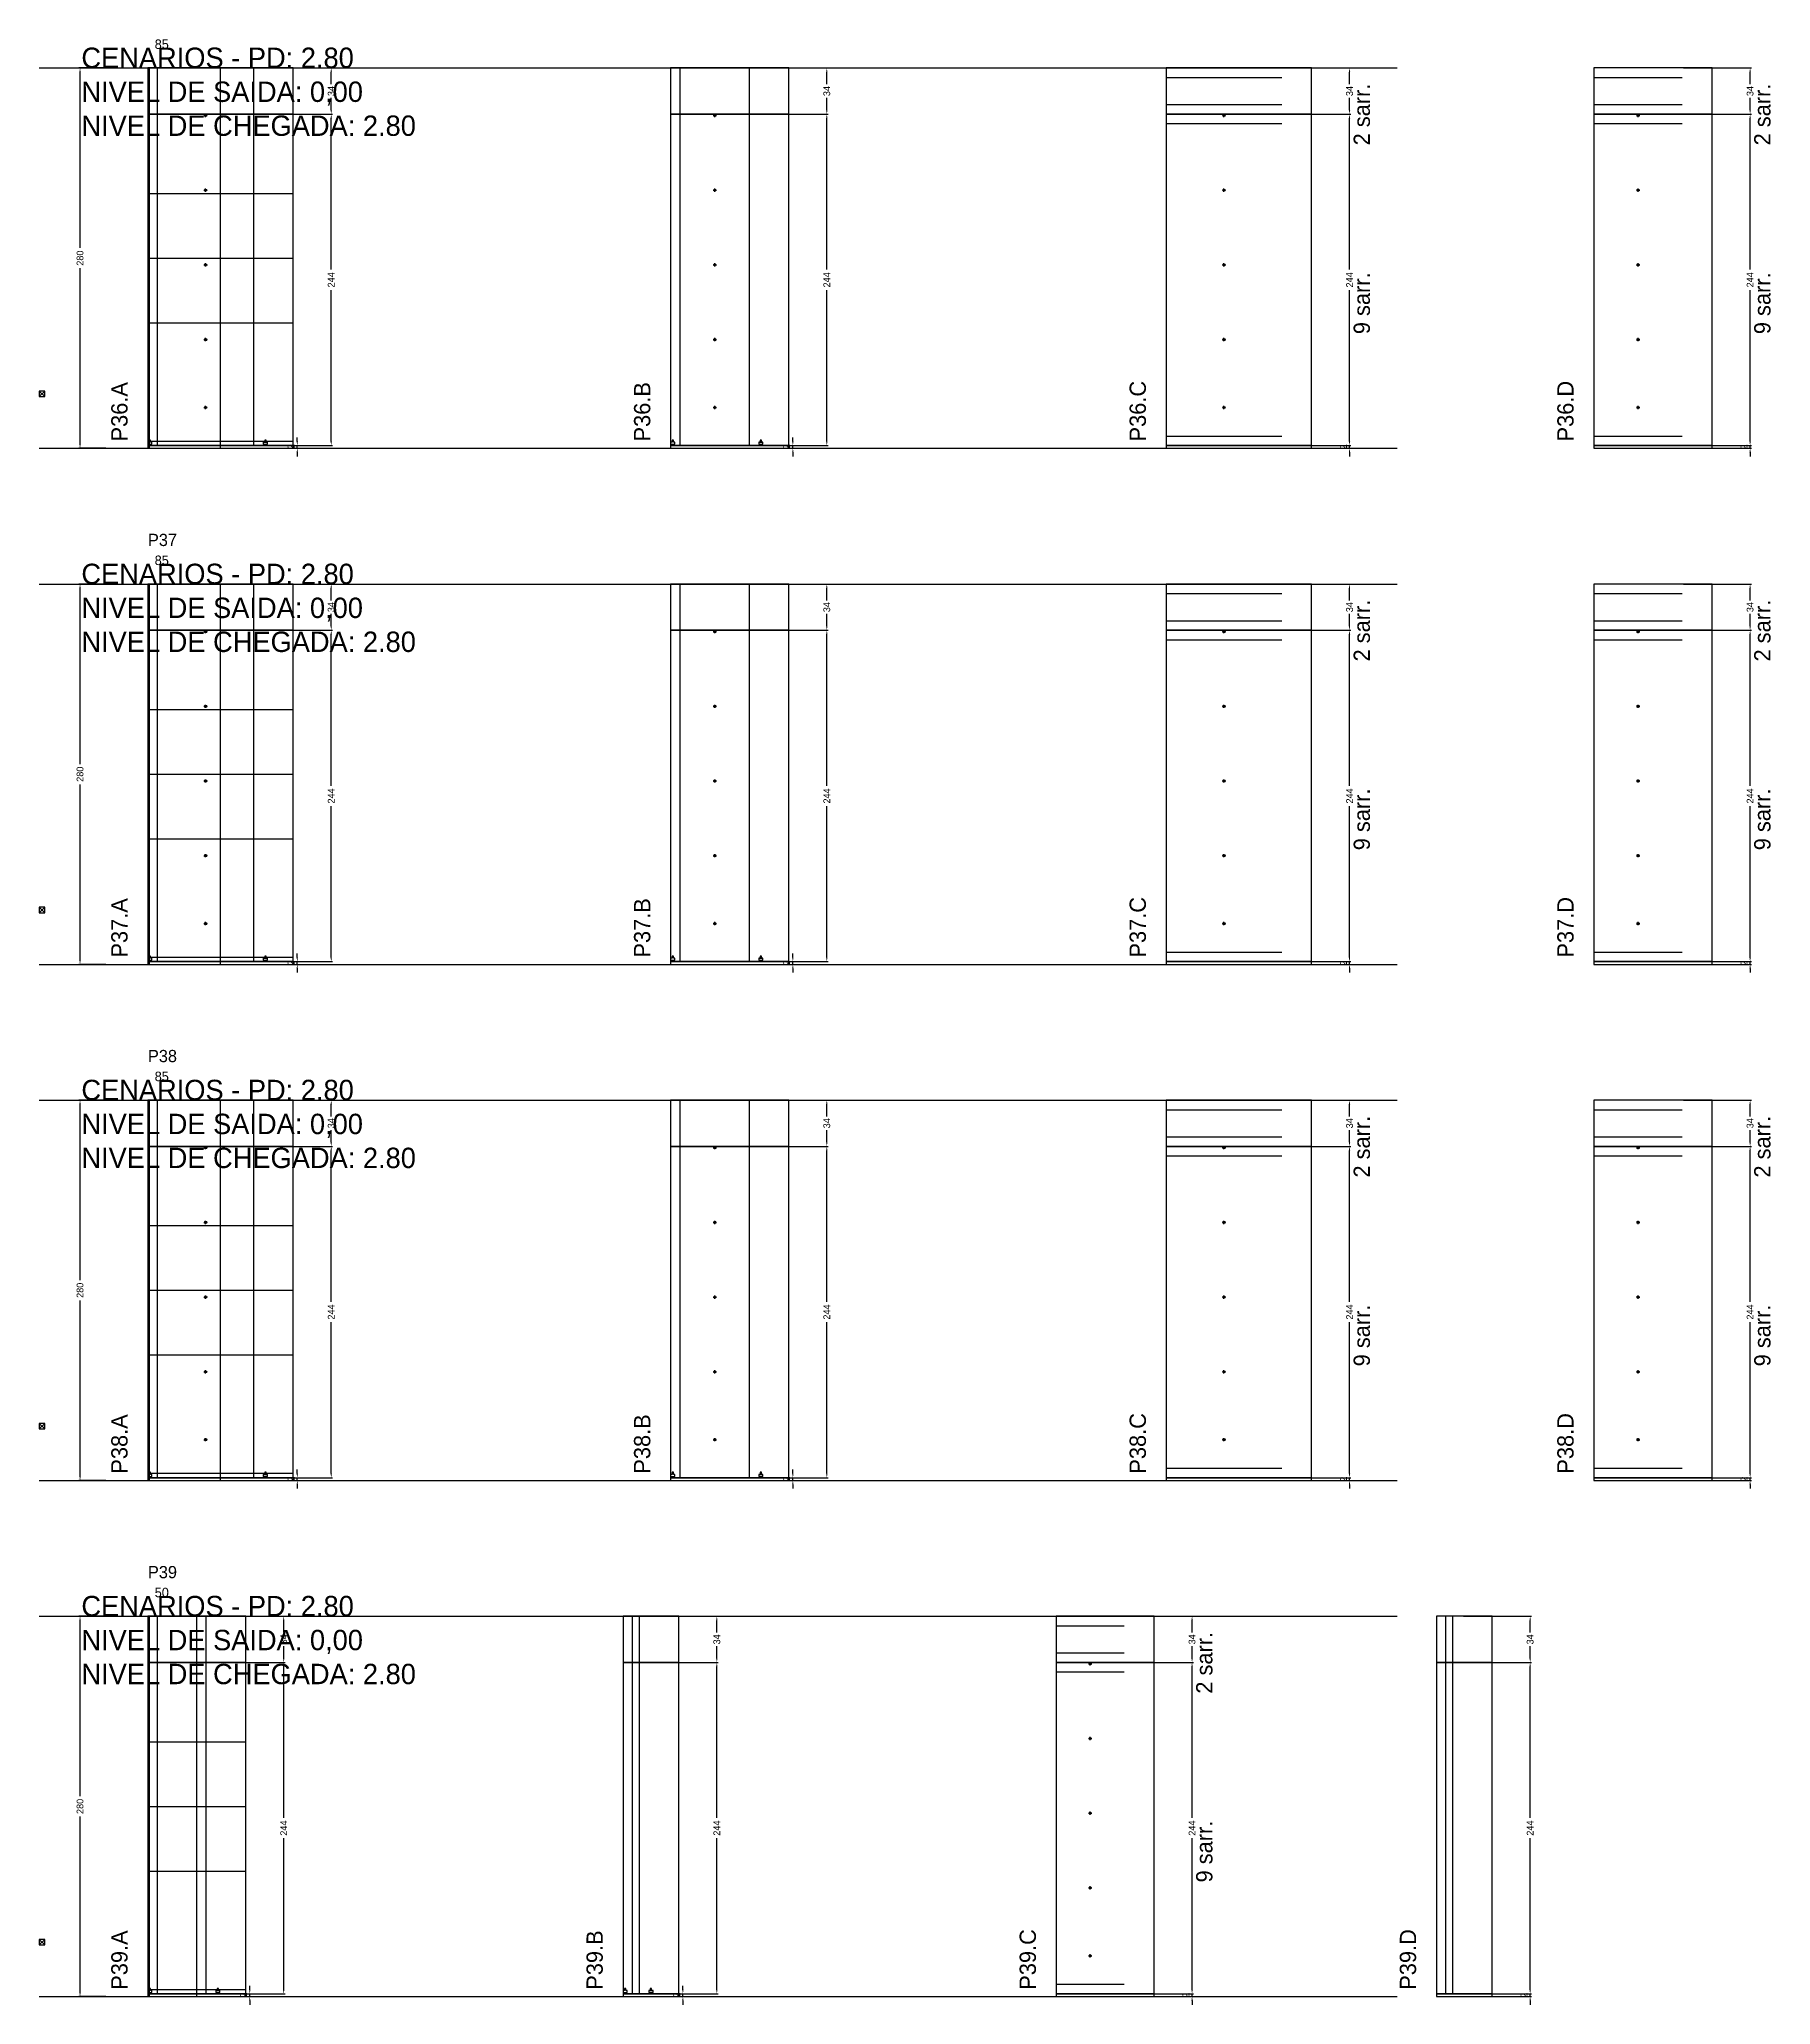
# Model space of a CAD drawing. Header units: centimetres. Extents: x -8500 to 4118, y -39526 to 295.
# Drawn here: x -7000 to -5725, y -14826 to -13379 of the extents above; entities that cross this region are included whole.
import ezdxf

# ---------------------------------------------------------------- set-up
doc = ezdxf.new("R2010")
doc.units = ezdxf.units.CM
doc.linetypes.add('DASHED', pattern=[2, -2])
for name, color, linetype in [('CHAPA', 140, 'Continuous'), ('COTA', 241, 'Continuous'), ('COTAS FURACAO', 16, 'Continuous'), ('Madeira', 30, 'Continuous'), ('MEIO_PONT', 160, 'Continuous'), ('NOMENCLATURA', 7, 'Continuous'), ('Nível', 160, 'Continuous'), ('Painéis', 200, 'Continuous'), ('Perfil Metálico', 150, 'Continuous'), ('SARR_2.2x7', 40, 'Continuous'), ('SARRAFO DE PRESSAO', 200, 'Continuous'), ('texto', 7, 'Continuous'), ('TEXTO_GERAL', 7, 'Continuous')]:
    doc.layers.add(name, color=color, linetype=linetype)
doc.dimstyles.new('PAINEL-NOVA', dxfattribs={"dimtxt": 5, "dimasz": 3, "dimexe": 1, "dimexo": 1, "dimgap": 1, "dimtad": 1, "dimcen": 2.5, "dimazin": 3, "dimtfac": 1, "dimtmove": 0, "dimatfit": 3})

# ---------------------------------------------------------------- blocks, each defined once
blk = doc.blocks.new('_CLOSEDFILLED')
at = {"color": 0, "linetype": 'BYBLOCK'}
blk.add_solid([(-1, 0.16), (0, 0), (-1, -0.16)], dxfattribs=at)
blk = doc.blocks.new('*D911')
for p, q in [((-6951, -13400), (-6971, -13400)), ((-6970, -13532.5), (-6970, -13403)), ((-6970, -13677), (-6970, -13547.5)), ((-6951, -13680), (-6971, -13680))]:
    blk.add_line(p, q)
at = {"layer": 'Defpoints'}
for p in [(-6950, -13400), (-6970, -13680), (-6950, -13680)]:
    blk.add_point(p, dxfattribs=at)
at = {"layer": 'COTA', "xscale": 3, "yscale": 3}
for p, rotation in [((-6970, -13400), 90), ((-6970, -13680), 270)]:
    blk.add_blockref('_CLOSEDFILLED', p, dxfattribs=dict(at, rotation=rotation))
at = {"layer": 'COTA', "insert": (-6970, -13540), "char_height": 5, "attachment_point": 5, "rotation": 90}
blk.add_mtext('280', dxfattribs=at)
blk = doc.blocks.new('MULDURA')
at = {"layer": 'Paineis'}
for p, q in [((0, 0), (4, 4)), ((4, 0), (0, 4))]:
    blk.add_line(p, q, dxfattribs=at)
blk.add_lwpolyline([(0, 0), (4, 0), (4, 4), (0, 4)], close=True, dxfattribs=at)
blk = doc.blocks.new('*D913')
for p, q in [((-6834, -13434), (-6784, -13434)), ((-6785, -13548.5), (-6785, -13437)), ((-6785, -13675), (-6785, -13563.5)), ((-6834, -13678), (-6784, -13678))]:
    blk.add_line(p, q)
at = {"layer": 'Defpoints'}
for p in [(-6835, -13434), (-6835, -13678), (-6785, -13678)]:
    blk.add_point(p, dxfattribs=at)
at = {"layer": 'COTA', "xscale": 3, "yscale": 3}
for p, rotation in [((-6785, -13434), 90), ((-6785, -13678), 270)]:
    blk.add_blockref('_CLOSEDFILLED', p, dxfattribs=dict(at, rotation=rotation))
at = {"layer": 'COTA', "insert": (-6785, -13556), "char_height": 5, "attachment_point": 5, "rotation": 90}
blk.add_mtext('244', dxfattribs=at)
blk = doc.blocks.new('*D914')
for p, q in [((-6834, -13400), (-6784, -13400)), ((-6785, -13412), (-6785, -13403)), ((-6785, -13431), (-6785, -13422)), ((-6834, -13434), (-6784, -13434))]:
    blk.add_line(p, q)
at = {"layer": 'Defpoints'}
for p in [(-6835, -13400), (-6835, -13434), (-6785, -13434)]:
    blk.add_point(p, dxfattribs=at)
at = {"layer": 'COTA', "xscale": 3, "yscale": 3}
for p, rotation in [((-6785, -13400), 90), ((-6785, -13434), 270)]:
    blk.add_blockref('_CLOSEDFILLED', p, dxfattribs=dict(at, rotation=rotation))
at = {"layer": 'COTA', "insert": (-6785, -13417), "char_height": 5, "attachment_point": 5, "rotation": 90}
blk.add_mtext('34', dxfattribs=at)
blk = doc.blocks.new('SLIPTEE')
at = {"layer": 'Paineis'}
blk.add_lwpolyline([(0, 0), (3, 0), (3, 1.5), (2, 1.5), (2, 3), (1, 3), (1, 1.5), (0, 1.5)], close=True, dxfattribs=at)
blk = doc.blocks.new('SLIPTDD')
at = {"layer": 'Paineis'}
blk.add_line((0, 1.5), (3, 1.5), dxfattribs=at)
blk.add_lwpolyline([(0, 0), (3, 0), (3, 1.5), (2, 1.5), (2, 3), (1, 3), (1, 1.5), (0, 1.5)], close=True, dxfattribs=at)
blk = doc.blocks.new('furacao')
at = {"layer": 'COTAS FURACAO'}
for p, q in [((-1.2, 0), (1.2, 0)), ((0, -1.2), (0, 1.2))]:
    blk.add_line(p, q, dxfattribs=at)
blk.add_circle((0, 0), 0.8, dxfattribs=at)
blk = doc.blocks.new('*D916')
for p, q in [((-6469, -13434), (-6419, -13434)), ((-6420, -13548.5), (-6420, -13437)), ((-6420, -13675), (-6420, -13563.5)), ((-6469, -13678), (-6419, -13678))]:
    blk.add_line(p, q)
at = {"layer": 'Defpoints'}
for p in [(-6470, -13434), (-6470, -13678), (-6420, -13678)]:
    blk.add_point(p, dxfattribs=at)
at = {"layer": 'COTA', "xscale": 3, "yscale": 3}
for p, rotation in [((-6420, -13434), 90), ((-6420, -13678), 270)]:
    blk.add_blockref('_CLOSEDFILLED', p, dxfattribs=dict(at, rotation=rotation))
at = {"layer": 'COTA', "insert": (-6420, -13556), "char_height": 5, "attachment_point": 5, "rotation": 90}
blk.add_mtext('244', dxfattribs=at)
blk = doc.blocks.new('*D917')
for p, q in [((-6469, -13400), (-6419, -13400)), ((-6420, -13412), (-6420, -13403)), ((-6420, -13431), (-6420, -13422)), ((-6469, -13434), (-6419, -13434))]:
    blk.add_line(p, q)
at = {"layer": 'Defpoints'}
for p in [(-6470, -13400), (-6470, -13434), (-6420, -13434)]:
    blk.add_point(p, dxfattribs=at)
at = {"layer": 'COTA', "xscale": 3, "yscale": 3}
for p, rotation in [((-6420, -13400), 90), ((-6420, -13434), 270)]:
    blk.add_blockref('_CLOSEDFILLED', p, dxfattribs=dict(at, rotation=rotation))
at = {"layer": 'COTA', "insert": (-6420, -13417), "char_height": 5, "attachment_point": 5, "rotation": 90}
blk.add_mtext('34', dxfattribs=at)
blk = doc.blocks.new('*D919')
for p, q in [((-6084, -13434), (-6034, -13434)), ((-6035, -13548.5), (-6035, -13437)), ((-6035, -13675), (-6035, -13563.5)), ((-6084, -13678), (-6034, -13678))]:
    blk.add_line(p, q)
at = {"layer": 'Defpoints'}
for p in [(-6085, -13434), (-6085, -13678), (-6035, -13678)]:
    blk.add_point(p, dxfattribs=at)
at = {"layer": 'COTA', "xscale": 3, "yscale": 3}
for p, rotation in [((-6035, -13434), 90), ((-6035, -13678), 270)]:
    blk.add_blockref('_CLOSEDFILLED', p, dxfattribs=dict(at, rotation=rotation))
at = {"layer": 'COTA', "insert": (-6035, -13556), "char_height": 5, "attachment_point": 5, "rotation": 90}
blk.add_mtext('244', dxfattribs=at)
blk = doc.blocks.new('*D920')
for p, q in [((-6084, -13400), (-6034, -13400)), ((-6035, -13412), (-6035, -13403)), ((-6035, -13431), (-6035, -13422)), ((-6084, -13434), (-6034, -13434))]:
    blk.add_line(p, q)
at = {"layer": 'Defpoints'}
for p in [(-6085, -13400), (-6085, -13434), (-6035, -13434)]:
    blk.add_point(p, dxfattribs=at)
at = {"layer": 'COTA', "xscale": 3, "yscale": 3}
for p, rotation in [((-6035, -13400), 90), ((-6035, -13434), 270)]:
    blk.add_blockref('_CLOSEDFILLED', p, dxfattribs=dict(at, rotation=rotation))
at = {"layer": 'COTA', "insert": (-6035, -13417), "char_height": 5, "attachment_point": 5, "rotation": 90}
blk.add_mtext('34', dxfattribs=at)
blk = doc.blocks.new('*D922')
for p, q in [((-5789, -13434), (-5739, -13434)), ((-5740, -13548.5), (-5740, -13437)), ((-5740, -13675), (-5740, -13563.5)), ((-5789, -13678), (-5739, -13678))]:
    blk.add_line(p, q)
at = {"layer": 'Defpoints'}
for p in [(-5790, -13434), (-5790, -13678), (-5740, -13678)]:
    blk.add_point(p, dxfattribs=at)
at = {"layer": 'COTA', "xscale": 3, "yscale": 3}
for p, rotation in [((-5740, -13434), 90), ((-5740, -13678), 270)]:
    blk.add_blockref('_CLOSEDFILLED', p, dxfattribs=dict(at, rotation=rotation))
at = {"layer": 'COTA', "insert": (-5740, -13556), "char_height": 5, "attachment_point": 5, "rotation": 90}
blk.add_mtext('244', dxfattribs=at)
blk = doc.blocks.new('*D923')
for p, q in [((-5789, -13400), (-5739, -13400)), ((-5740, -13412), (-5740, -13403)), ((-5740, -13431), (-5740, -13422)), ((-5789, -13434), (-5739, -13434))]:
    blk.add_line(p, q)
at = {"layer": 'Defpoints'}
for p in [(-5790, -13400), (-5790, -13434), (-5740, -13434)]:
    blk.add_point(p, dxfattribs=at)
at = {"layer": 'COTA', "xscale": 3, "yscale": 3}
for p, rotation in [((-5740, -13400), 90), ((-5740, -13434), 270)]:
    blk.add_blockref('_CLOSEDFILLED', p, dxfattribs=dict(at, rotation=rotation))
at = {"layer": 'COTA', "insert": (-5740, -13417), "char_height": 5, "attachment_point": 5, "rotation": 90}
blk.add_mtext('34', dxfattribs=at)
blk = doc.blocks.new('*D937')
for p, q in [((-6951, -13780), (-6971, -13780)), ((-6970, -13912.5), (-6970, -13783)), ((-6970, -14057), (-6970, -13927.5)), ((-6951, -14060), (-6971, -14060))]:
    blk.add_line(p, q)
at = {"layer": 'Defpoints'}
for p in [(-6950, -13780), (-6970, -14060), (-6950, -14060)]:
    blk.add_point(p, dxfattribs=at)
at = {"layer": 'COTA', "xscale": 3, "yscale": 3}
for p, rotation in [((-6970, -13780), 90), ((-6970, -14060), 270)]:
    blk.add_blockref('_CLOSEDFILLED', p, dxfattribs=dict(at, rotation=rotation))
at = {"layer": 'COTA', "insert": (-6970, -13920), "char_height": 5, "attachment_point": 5, "rotation": 90}
blk.add_mtext('280', dxfattribs=at)
blk = doc.blocks.new('*D939')
for p, q in [((-6834, -13814), (-6784, -13814)), ((-6785, -13928.5), (-6785, -13817)), ((-6785, -14055), (-6785, -13943.5)), ((-6834, -14058), (-6784, -14058))]:
    blk.add_line(p, q)
at = {"layer": 'Defpoints'}
for p in [(-6835, -13814), (-6835, -14058), (-6785, -14058)]:
    blk.add_point(p, dxfattribs=at)
at = {"layer": 'COTA', "xscale": 3, "yscale": 3}
for p, rotation in [((-6785, -13814), 90), ((-6785, -14058), 270)]:
    blk.add_blockref('_CLOSEDFILLED', p, dxfattribs=dict(at, rotation=rotation))
at = {"layer": 'COTA', "insert": (-6785, -13936), "char_height": 5, "attachment_point": 5, "rotation": 90}
blk.add_mtext('244', dxfattribs=at)
blk = doc.blocks.new('*D940')
for p, q in [((-6834, -13780), (-6784, -13780)), ((-6785, -13792), (-6785, -13783)), ((-6785, -13811), (-6785, -13802)), ((-6834, -13814), (-6784, -13814))]:
    blk.add_line(p, q)
at = {"layer": 'Defpoints'}
for p in [(-6835, -13780), (-6835, -13814), (-6785, -13814)]:
    blk.add_point(p, dxfattribs=at)
at = {"layer": 'COTA', "xscale": 3, "yscale": 3}
for p, rotation in [((-6785, -13780), 90), ((-6785, -13814), 270)]:
    blk.add_blockref('_CLOSEDFILLED', p, dxfattribs=dict(at, rotation=rotation))
at = {"layer": 'COTA', "insert": (-6785, -13797), "char_height": 5, "attachment_point": 5, "rotation": 90}
blk.add_mtext('34', dxfattribs=at)
blk = doc.blocks.new('*D942')
for p, q in [((-6469, -13814), (-6419, -13814)), ((-6420, -13928.5), (-6420, -13817)), ((-6420, -14055), (-6420, -13943.5)), ((-6469, -14058), (-6419, -14058))]:
    blk.add_line(p, q)
at = {"layer": 'Defpoints'}
for p in [(-6470, -13814), (-6470, -14058), (-6420, -14058)]:
    blk.add_point(p, dxfattribs=at)
at = {"layer": 'COTA', "xscale": 3, "yscale": 3}
for p, rotation in [((-6420, -13814), 90), ((-6420, -14058), 270)]:
    blk.add_blockref('_CLOSEDFILLED', p, dxfattribs=dict(at, rotation=rotation))
at = {"layer": 'COTA', "insert": (-6420, -13936), "char_height": 5, "attachment_point": 5, "rotation": 90}
blk.add_mtext('244', dxfattribs=at)
blk = doc.blocks.new('*D943')
for p, q in [((-6469, -13780), (-6419, -13780)), ((-6420, -13792), (-6420, -13783)), ((-6420, -13811), (-6420, -13802)), ((-6469, -13814), (-6419, -13814))]:
    blk.add_line(p, q)
at = {"layer": 'Defpoints'}
for p in [(-6470, -13780), (-6470, -13814), (-6420, -13814)]:
    blk.add_point(p, dxfattribs=at)
at = {"layer": 'COTA', "xscale": 3, "yscale": 3}
for p, rotation in [((-6420, -13780), 90), ((-6420, -13814), 270)]:
    blk.add_blockref('_CLOSEDFILLED', p, dxfattribs=dict(at, rotation=rotation))
at = {"layer": 'COTA', "insert": (-6420, -13797), "char_height": 5, "attachment_point": 5, "rotation": 90}
blk.add_mtext('34', dxfattribs=at)
blk = doc.blocks.new('*D945')
for p, q in [((-6084, -13814), (-6034, -13814)), ((-6035, -13928.5), (-6035, -13817)), ((-6035, -14055), (-6035, -13943.5)), ((-6084, -14058), (-6034, -14058))]:
    blk.add_line(p, q)
at = {"layer": 'Defpoints'}
for p in [(-6085, -13814), (-6085, -14058), (-6035, -14058)]:
    blk.add_point(p, dxfattribs=at)
at = {"layer": 'COTA', "xscale": 3, "yscale": 3}
for p, rotation in [((-6035, -13814), 90), ((-6035, -14058), 270)]:
    blk.add_blockref('_CLOSEDFILLED', p, dxfattribs=dict(at, rotation=rotation))
at = {"layer": 'COTA', "insert": (-6035, -13936), "char_height": 5, "attachment_point": 5, "rotation": 90}
blk.add_mtext('244', dxfattribs=at)
blk = doc.blocks.new('*D946')
for p, q in [((-6084, -13780), (-6034, -13780)), ((-6035, -13792), (-6035, -13783)), ((-6035, -13811), (-6035, -13802)), ((-6084, -13814), (-6034, -13814))]:
    blk.add_line(p, q)
at = {"layer": 'Defpoints'}
for p in [(-6085, -13780), (-6085, -13814), (-6035, -13814)]:
    blk.add_point(p, dxfattribs=at)
at = {"layer": 'COTA', "xscale": 3, "yscale": 3}
for p, rotation in [((-6035, -13780), 90), ((-6035, -13814), 270)]:
    blk.add_blockref('_CLOSEDFILLED', p, dxfattribs=dict(at, rotation=rotation))
at = {"layer": 'COTA', "insert": (-6035, -13797), "char_height": 5, "attachment_point": 5, "rotation": 90}
blk.add_mtext('34', dxfattribs=at)
blk = doc.blocks.new('*D948')
for p, q in [((-5789, -13814), (-5739, -13814)), ((-5740, -13928.5), (-5740, -13817)), ((-5740, -14055), (-5740, -13943.5)), ((-5789, -14058), (-5739, -14058))]:
    blk.add_line(p, q)
at = {"layer": 'Defpoints'}
for p in [(-5790, -13814), (-5790, -14058), (-5740, -14058)]:
    blk.add_point(p, dxfattribs=at)
at = {"layer": 'COTA', "xscale": 3, "yscale": 3}
for p, rotation in [((-5740, -13814), 90), ((-5740, -14058), 270)]:
    blk.add_blockref('_CLOSEDFILLED', p, dxfattribs=dict(at, rotation=rotation))
at = {"layer": 'COTA', "insert": (-5740, -13936), "char_height": 5, "attachment_point": 5, "rotation": 90}
blk.add_mtext('244', dxfattribs=at)
blk = doc.blocks.new('*D949')
for p, q in [((-5789, -13780), (-5739, -13780)), ((-5740, -13792), (-5740, -13783)), ((-5740, -13811), (-5740, -13802)), ((-5789, -13814), (-5739, -13814))]:
    blk.add_line(p, q)
at = {"layer": 'Defpoints'}
for p in [(-5790, -13780), (-5790, -13814), (-5740, -13814)]:
    blk.add_point(p, dxfattribs=at)
at = {"layer": 'COTA', "xscale": 3, "yscale": 3}
for p, rotation in [((-5740, -13780), 90), ((-5740, -13814), 270)]:
    blk.add_blockref('_CLOSEDFILLED', p, dxfattribs=dict(at, rotation=rotation))
at = {"layer": 'COTA', "insert": (-5740, -13797), "char_height": 5, "attachment_point": 5, "rotation": 90}
blk.add_mtext('34', dxfattribs=at)
blk = doc.blocks.new('*D963')
for p, q in [((-6951, -14160), (-6971, -14160)), ((-6970, -14292.5), (-6970, -14163)), ((-6970, -14437), (-6970, -14307.5)), ((-6951, -14440), (-6971, -14440))]:
    blk.add_line(p, q)
at = {"layer": 'Defpoints'}
for p in [(-6950, -14160), (-6970, -14440), (-6950, -14440)]:
    blk.add_point(p, dxfattribs=at)
at = {"layer": 'COTA', "xscale": 3, "yscale": 3}
for p, rotation in [((-6970, -14160), 90), ((-6970, -14440), 270)]:
    blk.add_blockref('_CLOSEDFILLED', p, dxfattribs=dict(at, rotation=rotation))
at = {"layer": 'COTA', "insert": (-6970, -14300), "char_height": 5, "attachment_point": 5, "rotation": 90}
blk.add_mtext('280', dxfattribs=at)
blk = doc.blocks.new('*D965')
for p, q in [((-6834, -14194), (-6784, -14194)), ((-6785, -14308.5), (-6785, -14197)), ((-6785, -14435), (-6785, -14323.5)), ((-6834, -14438), (-6784, -14438))]:
    blk.add_line(p, q)
at = {"layer": 'Defpoints'}
for p in [(-6835, -14194), (-6835, -14438), (-6785, -14438)]:
    blk.add_point(p, dxfattribs=at)
at = {"layer": 'COTA', "xscale": 3, "yscale": 3}
for p, rotation in [((-6785, -14194), 90), ((-6785, -14438), 270)]:
    blk.add_blockref('_CLOSEDFILLED', p, dxfattribs=dict(at, rotation=rotation))
at = {"layer": 'COTA', "insert": (-6785, -14316), "char_height": 5, "attachment_point": 5, "rotation": 90}
blk.add_mtext('244', dxfattribs=at)
blk = doc.blocks.new('*D966')
for p, q in [((-6834, -14160), (-6784, -14160)), ((-6785, -14172), (-6785, -14163)), ((-6834, -14194), (-6784, -14194)), ((-6785, -14191), (-6785, -14182))]:
    blk.add_line(p, q)
at = {"layer": 'Defpoints'}
for p in [(-6835, -14160), (-6835, -14194), (-6785, -14194)]:
    blk.add_point(p, dxfattribs=at)
at = {"layer": 'COTA', "xscale": 3, "yscale": 3}
for p, rotation in [((-6785, -14160), 90), ((-6785, -14194), 270)]:
    blk.add_blockref('_CLOSEDFILLED', p, dxfattribs=dict(at, rotation=rotation))
at = {"layer": 'COTA', "insert": (-6785, -14177), "char_height": 5, "attachment_point": 5, "rotation": 90}
blk.add_mtext('34', dxfattribs=at)
blk = doc.blocks.new('*D968')
for p, q in [((-6469, -14194), (-6419, -14194)), ((-6420, -14308.5), (-6420, -14197)), ((-6420, -14435), (-6420, -14323.5)), ((-6469, -14438), (-6419, -14438))]:
    blk.add_line(p, q)
at = {"layer": 'Defpoints'}
for p in [(-6470, -14194), (-6470, -14438), (-6420, -14438)]:
    blk.add_point(p, dxfattribs=at)
at = {"layer": 'COTA', "xscale": 3, "yscale": 3}
for p, rotation in [((-6420, -14194), 90), ((-6420, -14438), 270)]:
    blk.add_blockref('_CLOSEDFILLED', p, dxfattribs=dict(at, rotation=rotation))
at = {"layer": 'COTA', "insert": (-6420, -14316), "char_height": 5, "attachment_point": 5, "rotation": 90}
blk.add_mtext('244', dxfattribs=at)
blk = doc.blocks.new('*D969')
for p, q in [((-6469, -14160), (-6419, -14160)), ((-6420, -14172), (-6420, -14163)), ((-6469, -14194), (-6419, -14194)), ((-6420, -14191), (-6420, -14182))]:
    blk.add_line(p, q)
at = {"layer": 'Defpoints'}
for p in [(-6470, -14160), (-6470, -14194), (-6420, -14194)]:
    blk.add_point(p, dxfattribs=at)
at = {"layer": 'COTA', "xscale": 3, "yscale": 3}
for p, rotation in [((-6420, -14160), 90), ((-6420, -14194), 270)]:
    blk.add_blockref('_CLOSEDFILLED', p, dxfattribs=dict(at, rotation=rotation))
at = {"layer": 'COTA', "insert": (-6420, -14177), "char_height": 5, "attachment_point": 5, "rotation": 90}
blk.add_mtext('34', dxfattribs=at)
blk = doc.blocks.new('*D971')
for p, q in [((-6084, -14194), (-6034, -14194)), ((-6035, -14308.5), (-6035, -14197)), ((-6035, -14435), (-6035, -14323.5)), ((-6084, -14438), (-6034, -14438))]:
    blk.add_line(p, q)
at = {"layer": 'Defpoints'}
for p in [(-6085, -14194), (-6085, -14438), (-6035, -14438)]:
    blk.add_point(p, dxfattribs=at)
at = {"layer": 'COTA', "xscale": 3, "yscale": 3}
for p, rotation in [((-6035, -14194), 90), ((-6035, -14438), 270)]:
    blk.add_blockref('_CLOSEDFILLED', p, dxfattribs=dict(at, rotation=rotation))
at = {"layer": 'COTA', "insert": (-6035, -14316), "char_height": 5, "attachment_point": 5, "rotation": 90}
blk.add_mtext('244', dxfattribs=at)
blk = doc.blocks.new('*D972')
for p, q in [((-6084, -14160), (-6034, -14160)), ((-6035, -14172), (-6035, -14163)), ((-6084, -14194), (-6034, -14194)), ((-6035, -14191), (-6035, -14182))]:
    blk.add_line(p, q)
at = {"layer": 'Defpoints'}
for p in [(-6085, -14160), (-6085, -14194), (-6035, -14194)]:
    blk.add_point(p, dxfattribs=at)
at = {"layer": 'COTA', "xscale": 3, "yscale": 3}
for p, rotation in [((-6035, -14160), 90), ((-6035, -14194), 270)]:
    blk.add_blockref('_CLOSEDFILLED', p, dxfattribs=dict(at, rotation=rotation))
at = {"layer": 'COTA', "insert": (-6035, -14177), "char_height": 5, "attachment_point": 5, "rotation": 90}
blk.add_mtext('34', dxfattribs=at)
blk = doc.blocks.new('*D974')
for p, q in [((-5789, -14194), (-5739, -14194)), ((-5740, -14308.5), (-5740, -14197)), ((-5740, -14435), (-5740, -14323.5)), ((-5789, -14438), (-5739, -14438))]:
    blk.add_line(p, q)
at = {"layer": 'Defpoints'}
for p in [(-5790, -14194), (-5790, -14438), (-5740, -14438)]:
    blk.add_point(p, dxfattribs=at)
at = {"layer": 'COTA', "xscale": 3, "yscale": 3}
for p, rotation in [((-5740, -14194), 90), ((-5740, -14438), 270)]:
    blk.add_blockref('_CLOSEDFILLED', p, dxfattribs=dict(at, rotation=rotation))
at = {"layer": 'COTA', "insert": (-5740, -14316), "char_height": 5, "attachment_point": 5, "rotation": 90}
blk.add_mtext('244', dxfattribs=at)
blk = doc.blocks.new('*D975')
for p, q in [((-5789, -14160), (-5739, -14160)), ((-5740, -14172), (-5740, -14163)), ((-5789, -14194), (-5739, -14194)), ((-5740, -14191), (-5740, -14182))]:
    blk.add_line(p, q)
at = {"layer": 'Defpoints'}
for p in [(-5790, -14160), (-5790, -14194), (-5740, -14194)]:
    blk.add_point(p, dxfattribs=at)
at = {"layer": 'COTA', "xscale": 3, "yscale": 3}
for p, rotation in [((-5740, -14160), 90), ((-5740, -14194), 270)]:
    blk.add_blockref('_CLOSEDFILLED', p, dxfattribs=dict(at, rotation=rotation))
at = {"layer": 'COTA', "insert": (-5740, -14177), "char_height": 5, "attachment_point": 5, "rotation": 90}
blk.add_mtext('34', dxfattribs=at)
blk = doc.blocks.new('*D989')
for p, q in [((-6951, -14540), (-6971, -14540)), ((-6970, -14672.5), (-6970, -14543)), ((-6970, -14817), (-6970, -14687.5)), ((-6951, -14820), (-6971, -14820))]:
    blk.add_line(p, q)
at = {"layer": 'Defpoints'}
for p in [(-6950, -14540), (-6970, -14820), (-6950, -14820)]:
    blk.add_point(p, dxfattribs=at)
at = {"layer": 'COTA', "xscale": 3, "yscale": 3}
for p, rotation in [((-6970, -14540), 90), ((-6970, -14820), 270)]:
    blk.add_blockref('_CLOSEDFILLED', p, dxfattribs=dict(at, rotation=rotation))
at = {"layer": 'COTA', "insert": (-6970, -14680), "char_height": 5, "attachment_point": 5, "rotation": 90}
blk.add_mtext('280', dxfattribs=at)
blk = doc.blocks.new('*D991')
for p, q in [((-6869, -14574), (-6819, -14574)), ((-6820, -14688.5), (-6820, -14577)), ((-6820, -14815), (-6820, -14703.5)), ((-6869, -14818), (-6819, -14818))]:
    blk.add_line(p, q)
at = {"layer": 'Defpoints'}
for p in [(-6870, -14574), (-6870, -14818), (-6820, -14818)]:
    blk.add_point(p, dxfattribs=at)
at = {"layer": 'COTA', "xscale": 3, "yscale": 3}
for p, rotation in [((-6820, -14574), 90), ((-6820, -14818), 270)]:
    blk.add_blockref('_CLOSEDFILLED', p, dxfattribs=dict(at, rotation=rotation))
at = {"layer": 'COTA', "insert": (-6820, -14696), "char_height": 5, "attachment_point": 5, "rotation": 90}
blk.add_mtext('244', dxfattribs=at)
blk = doc.blocks.new('*D992')
for p, q in [((-6869, -14540), (-6819, -14540)), ((-6820, -14552), (-6820, -14543)), ((-6820, -14571), (-6820, -14562)), ((-6869, -14574), (-6819, -14574))]:
    blk.add_line(p, q)
at = {"layer": 'Defpoints'}
for p in [(-6870, -14540), (-6870, -14574), (-6820, -14574)]:
    blk.add_point(p, dxfattribs=at)
at = {"layer": 'COTA', "xscale": 3, "yscale": 3}
for p, rotation in [((-6820, -14540), 90), ((-6820, -14574), 270)]:
    blk.add_blockref('_CLOSEDFILLED', p, dxfattribs=dict(at, rotation=rotation))
at = {"layer": 'COTA', "insert": (-6820, -14557), "char_height": 5, "attachment_point": 5, "rotation": 90}
blk.add_mtext('34', dxfattribs=at)
blk = doc.blocks.new('*D994')
for p, q in [((-6550, -14574), (-6500, -14574)), ((-6501, -14688.5), (-6501, -14577)), ((-6501, -14815), (-6501, -14703.5)), ((-6550, -14818), (-6500, -14818))]:
    blk.add_line(p, q)
at = {"layer": 'Defpoints'}
for p in [(-6551, -14574), (-6551, -14818), (-6501, -14818)]:
    blk.add_point(p, dxfattribs=at)
at = {"layer": 'COTA', "xscale": 3, "yscale": 3}
for p, rotation in [((-6501, -14574), 90), ((-6501, -14818), 270)]:
    blk.add_blockref('_CLOSEDFILLED', p, dxfattribs=dict(at, rotation=rotation))
at = {"layer": 'COTA', "insert": (-6501, -14696), "char_height": 5, "attachment_point": 5, "rotation": 90}
blk.add_mtext('244', dxfattribs=at)
blk = doc.blocks.new('*D995')
for p, q in [((-6550, -14540), (-6500, -14540)), ((-6501, -14552), (-6501, -14543)), ((-6501, -14571), (-6501, -14562)), ((-6550, -14574), (-6500, -14574))]:
    blk.add_line(p, q)
at = {"layer": 'Defpoints'}
for p in [(-6551, -14540), (-6551, -14574), (-6501, -14574)]:
    blk.add_point(p, dxfattribs=at)
at = {"layer": 'COTA', "xscale": 3, "yscale": 3}
for p, rotation in [((-6501, -14540), 90), ((-6501, -14574), 270)]:
    blk.add_blockref('_CLOSEDFILLED', p, dxfattribs=dict(at, rotation=rotation))
at = {"layer": 'COTA', "insert": (-6501, -14557), "char_height": 5, "attachment_point": 5, "rotation": 90}
blk.add_mtext('34', dxfattribs=at)
blk = doc.blocks.new('*D997')
for p, q in [((-6200, -14574), (-6150, -14574)), ((-6151, -14688.5), (-6151, -14577)), ((-6151, -14815), (-6151, -14703.5)), ((-6200, -14818), (-6150, -14818))]:
    blk.add_line(p, q)
at = {"layer": 'Defpoints'}
for p in [(-6201, -14574), (-6201, -14818), (-6151, -14818)]:
    blk.add_point(p, dxfattribs=at)
at = {"layer": 'COTA', "xscale": 3, "yscale": 3}
for p, rotation in [((-6151, -14574), 90), ((-6151, -14818), 270)]:
    blk.add_blockref('_CLOSEDFILLED', p, dxfattribs=dict(at, rotation=rotation))
at = {"layer": 'COTA', "insert": (-6151, -14696), "char_height": 5, "attachment_point": 5, "rotation": 90}
blk.add_mtext('244', dxfattribs=at)
blk = doc.blocks.new('*D998')
for p, q in [((-6200, -14540), (-6150, -14540)), ((-6151, -14552), (-6151, -14543)), ((-6151, -14571), (-6151, -14562)), ((-6200, -14574), (-6150, -14574))]:
    blk.add_line(p, q)
at = {"layer": 'Defpoints'}
for p in [(-6201, -14540), (-6201, -14574), (-6151, -14574)]:
    blk.add_point(p, dxfattribs=at)
at = {"layer": 'COTA', "xscale": 3, "yscale": 3}
for p, rotation in [((-6151, -14540), 90), ((-6151, -14574), 270)]:
    blk.add_blockref('_CLOSEDFILLED', p, dxfattribs=dict(at, rotation=rotation))
at = {"layer": 'COTA', "insert": (-6151, -14557), "char_height": 5, "attachment_point": 5, "rotation": 90}
blk.add_mtext('34', dxfattribs=at)
blk = doc.blocks.new('*D1000')
for p, q in [((-5951, -14574), (-5901, -14574)), ((-5902, -14688.5), (-5902, -14577)), ((-5902, -14815), (-5902, -14703.5)), ((-5951, -14818), (-5901, -14818))]:
    blk.add_line(p, q)
at = {"layer": 'Defpoints'}
for p in [(-5952, -14574), (-5952, -14818), (-5902, -14818)]:
    blk.add_point(p, dxfattribs=at)
at = {"layer": 'COTA', "xscale": 3, "yscale": 3}
for p, rotation in [((-5902, -14574), 90), ((-5902, -14818), 270)]:
    blk.add_blockref('_CLOSEDFILLED', p, dxfattribs=dict(at, rotation=rotation))
at = {"layer": 'COTA', "insert": (-5902, -14696), "char_height": 5, "attachment_point": 5, "rotation": 90}
blk.add_mtext('244', dxfattribs=at)
blk = doc.blocks.new('*D1001')
for p, q in [((-5951, -14540), (-5901, -14540)), ((-5902, -14552), (-5902, -14543)), ((-5902, -14571), (-5902, -14562)), ((-5951, -14574), (-5901, -14574))]:
    blk.add_line(p, q)
at = {"layer": 'Defpoints'}
for p in [(-5952, -14540), (-5952, -14574), (-5902, -14574)]:
    blk.add_point(p, dxfattribs=at)
at = {"layer": 'COTA', "xscale": 3, "yscale": 3}
for p, rotation in [((-5902, -14540), 90), ((-5902, -14574), 270)]:
    blk.add_blockref('_CLOSEDFILLED', p, dxfattribs=dict(at, rotation=rotation))
at = {"layer": 'COTA', "insert": (-5902, -14557), "char_height": 5, "attachment_point": 5, "rotation": 90}
blk.add_mtext('34', dxfattribs=at)

msp = doc.modelspace()

# ---------------------------------------------------------------- linework, layer by layer
at = {"layer": 'CHAPA'}
for points in [[(-6920, -13680), (-6918.8, -13680), (-6918.8, -13400), (-6920, -13400)], [(-6920, -14060), (-6918.8, -14060), (-6918.8, -13780), (-6920, -13780)], [(-6920, -14440), (-6918.8, -14440), (-6918.8, -14160), (-6920, -14160)], [(-6920, -14820), (-6918.8, -14820), (-6918.8, -14540), (-6920, -14540)]]:
    msp.add_lwpolyline(points, close=True, dxfattribs=at)
at = {"layer": 'Madeira'}
for points in [[(-6920, -13492.4), (-6813, -13492.4)], [(-6920, -13587.6), (-6813, -13587.6)], [(-6920, -13872.4), (-6813, -13872.4)], [(-6920, -13967.6), (-6813, -13967.6)], [(-6920, -14252.4), (-6813, -14252.4)], [(-6920, -14347.6), (-6813, -14347.6)], [(-6920, -14632.4), (-6848, -14632.4)], [(-6920, -14727.6), (-6848, -14727.6)]]:
    msp.add_lwpolyline(points, dxfattribs=at)
at = {"layer": 'MEIO_PONT'}
for points in [[(-6920, -13540), (-6813, -13540)], [(-6920, -13920), (-6813, -13920)], [(-6920, -14300), (-6813, -14300)], [(-6920, -14680), (-6848, -14680)]]:
    msp.add_lwpolyline(points, dxfattribs=at)
at = {"layer": 'Nível', "linetype": 'DASHED'}
for points in [[(-7000, -13400), (-6000, -13400)], [(-7000, -13680), (-6000, -13680)], [(-7000, -13780), (-6000, -13780)], [(-7000, -14060), (-6000, -14060)], [(-7000, -14160), (-6000, -14160)], [(-7000, -14440), (-6000, -14440)], [(-7000, -14540), (-6000, -14540)], [(-7000, -14820), (-6000, -14820)]]:
    msp.add_lwpolyline(points, dxfattribs=at)
at = {"layer": 'Painéis'}
for points in [[(-6920, -13434), (-6813, -13434), (-6813, -13400), (-6920, -13400)], [(-6920, -13680), (-6813, -13680), (-6813, -13400), (-6920, -13400)], [(-6535, -13434), (-6448, -13434), (-6448, -13400), (-6535, -13400)], [(-6170, -13434), (-6063, -13434), (-6063, -13400), (-6170, -13400)], [(-5855, -13434), (-5768, -13434), (-5768, -13400), (-5855, -13400)], [(-6920, -13678), (-6813, -13678), (-6813, -13434), (-6920, -13434)], [(-6535, -13678), (-6448, -13678), (-6448, -13434), (-6535, -13434)], [(-6170, -13678), (-6063, -13678), (-6063, -13434), (-6170, -13434)], [(-5855, -13678), (-5768, -13678), (-5768, -13434), (-5855, -13434)], [(-6920, -13680), (-6813, -13680), (-6813, -13678), (-6920, -13678)], [(-6535, -13680), (-6448, -13680), (-6448, -13678), (-6535, -13678)], [(-6170, -13680), (-6063, -13680), (-6063, -13678), (-6170, -13678)], [(-5855, -13680), (-5768, -13680), (-5768, -13678), (-5855, -13678)], [(-6920, -13814), (-6813, -13814), (-6813, -13780), (-6920, -13780)], [(-6920, -14060), (-6813, -14060), (-6813, -13780), (-6920, -13780)], [(-6535, -13814), (-6448, -13814), (-6448, -13780), (-6535, -13780)], [(-6170, -13814), (-6063, -13814), (-6063, -13780), (-6170, -13780)], [(-5855, -13814), (-5768, -13814), (-5768, -13780), (-5855, -13780)], [(-6920, -14058), (-6813, -14058), (-6813, -13814), (-6920, -13814)], [(-6535, -14058), (-6448, -14058), (-6448, -13814), (-6535, -13814)], [(-6170, -14058), (-6063, -14058), (-6063, -13814), (-6170, -13814)], [(-5855, -14058), (-5768, -14058), (-5768, -13814), (-5855, -13814)], [(-6920, -14060), (-6813, -14060), (-6813, -14058), (-6920, -14058)], [(-6535, -14060), (-6448, -14060), (-6448, -14058), (-6535, -14058)], [(-6170, -14060), (-6063, -14060), (-6063, -14058), (-6170, -14058)], [(-5855, -14060), (-5768, -14060), (-5768, -14058), (-5855, -14058)], [(-6920, -14194), (-6813, -14194), (-6813, -14160), (-6920, -14160)], [(-6920, -14440), (-6813, -14440), (-6813, -14160), (-6920, -14160)], [(-6535, -14194), (-6448, -14194), (-6448, -14160), (-6535, -14160)], [(-6170, -14194), (-6063, -14194), (-6063, -14160), (-6170, -14160)], [(-5855, -14194), (-5768, -14194), (-5768, -14160), (-5855, -14160)], [(-6920, -14438), (-6813, -14438), (-6813, -14194), (-6920, -14194)], [(-6535, -14438), (-6448, -14438), (-6448, -14194), (-6535, -14194)], [(-6170, -14438), (-6063, -14438), (-6063, -14194), (-6170, -14194)], [(-5855, -14438), (-5768, -14438), (-5768, -14194), (-5855, -14194)], [(-6920, -14440), (-6813, -14440), (-6813, -14438), (-6920, -14438)], [(-6535, -14440), (-6448, -14440), (-6448, -14438), (-6535, -14438)], [(-6170, -14440), (-6063, -14440), (-6063, -14438), (-6170, -14438)], [(-5855, -14440), (-5768, -14440), (-5768, -14438), (-5855, -14438)], [(-6920, -14574), (-6848, -14574), (-6848, -14540), (-6920, -14540)], [(-6920, -14820), (-6848, -14820), (-6848, -14540), (-6920, -14540)], [(-6570, -14574), (-6529, -14574), (-6529, -14540), (-6570, -14540)], [(-6251, -14574), (-6179, -14574), (-6179, -14540), (-6251, -14540)], [(-5971, -14574), (-5930, -14574), (-5930, -14540), (-5971, -14540)], [(-6920, -14818), (-6848, -14818), (-6848, -14574), (-6920, -14574)], [(-6570, -14818), (-6529, -14818), (-6529, -14574), (-6570, -14574)], [(-6251, -14818), (-6179, -14818), (-6179, -14574), (-6251, -14574)], [(-5971, -14818), (-5930, -14818), (-5930, -14574), (-5971, -14574)], [(-6920, -14820), (-6848, -14820), (-6848, -14818), (-6920, -14818)], [(-6570, -14820), (-6529, -14820), (-6529, -14818), (-6570, -14818)], [(-6251, -14820), (-6179, -14820), (-6179, -14818), (-6251, -14818)], [(-5971, -14820), (-5930, -14820), (-5930, -14818), (-5971, -14818)]]:
    msp.add_lwpolyline(points, close=True, dxfattribs=at)
at = {"layer": 'Perfil Metálico'}
for p, q in [((-6866.5, -13680), (-6866.5, -13400)), ((-6866.5, -14060), (-6866.5, -13780)), ((-6866.5, -14440), (-6866.5, -14160)), ((-6884, -14820), (-6884, -14540))]:
    msp.add_line(p, q, dxfattribs=at)
at = {"layer": 'SARR_2.2x7'}
for points in [[(-6913, -13434), (-6913, -13400)], [(-6842, -13434), (-6842, -13400)], [(-6528, -13434), (-6528, -13400)], [(-6477, -13434), (-6477, -13400)], [(-6170, -13407), (-6085, -13407)], [(-5855, -13407), (-5790, -13407)], [(-6170, -13427), (-6085, -13427)], [(-5855, -13427), (-5790, -13427)], [(-6170, -13441), (-6085, -13441)], [(-5855, -13441), (-5790, -13441)], [(-6170, -13671), (-6085, -13671)], [(-5855, -13671), (-5790, -13671)], [(-6913, -13814), (-6913, -13780)], [(-6842, -13814), (-6842, -13780)], [(-6528, -13814), (-6528, -13780)], [(-6477, -13814), (-6477, -13780)], [(-6170, -13787), (-6085, -13787)], [(-5855, -13787), (-5790, -13787)], [(-6170, -13807), (-6085, -13807)], [(-5855, -13807), (-5790, -13807)], [(-6170, -13821), (-6085, -13821)], [(-5855, -13821), (-5790, -13821)], [(-6170, -14051), (-6085, -14051)], [(-5855, -14051), (-5790, -14051)], [(-6913, -14194), (-6913, -14160)], [(-6842, -14194), (-6842, -14160)], [(-6528, -14194), (-6528, -14160)], [(-6477, -14194), (-6477, -14160)], [(-6170, -14167), (-6085, -14167)], [(-5855, -14167), (-5790, -14167)], [(-6170, -14187), (-6085, -14187)], [(-5855, -14187), (-5790, -14187)], [(-6170, -14201), (-6085, -14201)], [(-5855, -14201), (-5790, -14201)], [(-6170, -14431), (-6085, -14431)], [(-5855, -14431), (-5790, -14431)], [(-6913, -14574), (-6913, -14540)], [(-6877, -14574), (-6877, -14540)], [(-6563, -14574), (-6563, -14540)], [(-6558, -14574), (-6558, -14540)], [(-5964, -14574), (-5964, -14540)], [(-5959, -14574), (-5959, -14540)], [(-6251, -14547), (-6201, -14547)], [(-6251, -14567), (-6201, -14567)], [(-6251, -14581), (-6201, -14581)], [(-6251, -14811), (-6201, -14811)]]:
    msp.add_lwpolyline(points, dxfattribs=at)
at = {"layer": 'SARR_2.2x7', "linetype": 'DASHED'}
for points in [[(-6913, -13678), (-6913, -13434)], [(-6842, -13678), (-6842, -13434)], [(-6528, -13678), (-6528, -13434)], [(-6477, -13678), (-6477, -13434)], [(-6913, -14058), (-6913, -13814)], [(-6842, -14058), (-6842, -13814)], [(-6528, -14058), (-6528, -13814)], [(-6477, -14058), (-6477, -13814)], [(-6913, -14438), (-6913, -14194)], [(-6842, -14438), (-6842, -14194)], [(-6528, -14438), (-6528, -14194)], [(-6477, -14438), (-6477, -14194)], [(-6913, -14818), (-6913, -14574)], [(-6877, -14818), (-6877, -14574)], [(-6563, -14818), (-6563, -14574)], [(-6558, -14818), (-6558, -14574)], [(-5964, -14818), (-5964, -14574)], [(-5959, -14818), (-5959, -14574)]]:
    msp.add_lwpolyline(points, dxfattribs=at)
at = {"layer": 'SARRAFO DE PRESSAO'}
for points in [[(-6920, -13680), (-6813, -13680), (-6813, -13675), (-6920, -13675)], [(-6920, -14060), (-6813, -14060), (-6813, -14055), (-6920, -14055)], [(-6920, -14440), (-6813, -14440), (-6813, -14435), (-6920, -14435)], [(-6920, -14820), (-6848, -14820), (-6848, -14815), (-6920, -14815)]]:
    msp.add_lwpolyline(points, close=True, dxfattribs=at)

# ---------------------------------------------------------------- block references
at = {"layer": 'COTA'}
for name, p in [('furacao', (-6877.5, -13435)), ('furacao', (-6502.5, -13435)), ('furacao', (-6127.5, -13435)), ('furacao', (-5822.5, -13435)), ('furacao', (-6877.5, -13490)), ('furacao', (-6502.5, -13490)), ('furacao', (-6127.5, -13490)), ('furacao', (-5822.5, -13490)), ('furacao', (-6877.5, -13545)), ('furacao', (-6502.5, -13545)), ('furacao', (-6127.5, -13545)), ('furacao', (-5822.5, -13545)), ('furacao', (-6877.5, -13600)), ('furacao', (-6502.5, -13600)), ('furacao', (-6127.5, -13600)), ('furacao', (-5822.5, -13600)), ('MULDURA', (-7000, -13642)), ('furacao', (-6877.5, -13650)), ('furacao', (-6502.5, -13650)), ('furacao', (-6127.5, -13650)), ('furacao', (-5822.5, -13650)), ('SLIPTEE', (-6920, -13677)), ('SLIPTDD', (-6835, -13677)), ('SLIPTEE', (-6535, -13677)), ('SLIPTDD', (-6470, -13677)), ('furacao', (-6877.5, -13815)), ('furacao', (-6502.5, -13815)), ('furacao', (-6127.5, -13815)), ('furacao', (-5822.5, -13815)), ('furacao', (-6877.5, -13870)), ('furacao', (-6502.5, -13870)), ('furacao', (-6127.5, -13870)), ('furacao', (-5822.5, -13870)), ('furacao', (-6877.5, -13925)), ('furacao', (-6502.5, -13925)), ('furacao', (-6127.5, -13925)), ('furacao', (-5822.5, -13925)), ('furacao', (-6877.5, -13980)), ('furacao', (-6502.5, -13980)), ('furacao', (-6127.5, -13980)), ('furacao', (-5822.5, -13980)), ('MULDURA', (-7000, -14022)), ('furacao', (-6877.5, -14030)), ('furacao', (-6502.5, -14030)), ('furacao', (-6127.5, -14030)), ('furacao', (-5822.5, -14030)), ('SLIPTEE', (-6920, -14057)), ('SLIPTDD', (-6835, -14057)), ('SLIPTEE', (-6535, -14057)), ('SLIPTDD', (-6470, -14057)), ('furacao', (-6877.5, -14195)), ('furacao', (-6502.5, -14195)), ('furacao', (-6127.5, -14195)), ('furacao', (-5822.5, -14195)), ('furacao', (-6877.5, -14250)), ('furacao', (-6502.5, -14250)), ('furacao', (-6127.5, -14250)), ('furacao', (-5822.5, -14250)), ('furacao', (-6877.5, -14305)), ('furacao', (-6502.5, -14305)), ('furacao', (-6127.5, -14305)), ('furacao', (-5822.5, -14305)), ('furacao', (-6877.5, -14360)), ('furacao', (-6502.5, -14360)), ('furacao', (-6127.5, -14360)), ('furacao', (-5822.5, -14360)), ('MULDURA', (-7000, -14402)), ('furacao', (-6877.5, -14410)), ('furacao', (-6502.5, -14410)), ('furacao', (-6127.5, -14410)), ('furacao', (-5822.5, -14410)), ('SLIPTEE', (-6920, -14437)), ('SLIPTDD', (-6835, -14437)), ('SLIPTEE', (-6535, -14437)), ('SLIPTDD', (-6470, -14437)), ('furacao', (-6226, -14575)), ('furacao', (-6226, -14630)), ('furacao', (-6226, -14685)), ('furacao', (-6226, -14740)), ('MULDURA', (-7000, -14782)), ('furacao', (-6226, -14790)), ('SLIPTEE', (-6920, -14817)), ('SLIPTDD', (-6870, -14817)), ('SLIPTEE', (-6570, -14817)), ('SLIPTDD', (-6551, -14817))]:
    msp.add_blockref(name, p, dxfattribs=at)

# ---------------------------------------------------------------- texts
at = {"layer": 'NOMENCLATURA'}
for s, p in [('CENARIOS - PD: 2.80', (-6969, -13400)), ('NIVEL DE SAIDA: 0,00', (-6969, -13425)), ('NIVEL DE CHEGADA: 2.80', (-6969, -13450)), ('CENARIOS - PD: 2.80', (-6969, -13780)), ('NIVEL DE SAIDA: 0,00', (-6969, -13805)), ('NIVEL DE CHEGADA: 2.80', (-6969, -13830)), ('CENARIOS - PD: 2.80', (-6969, -14160)), ('NIVEL DE SAIDA: 0,00', (-6969, -14185)), ('NIVEL DE CHEGADA: 2.80', (-6969, -14210)), ('CENARIOS - PD: 2.80', (-6969, -14540)), ('NIVEL DE SAIDA: 0,00', (-6969, -14565)), ('NIVEL DE CHEGADA: 2.80', (-6969, -14590))]:
    msp.add_text(s, height=15, dxfattribs=at).set_placement(p)
for s, p in [('2 sarr.', (-6020, -13457)), ('2 sarr.', (-5725, -13457)), ('9 sarr.', (-6020, -13596)), ('9 sarr.', (-5725, -13596)), ('P36.A', (-6935, -13675)), ('P36.C', (-6185, -13675)), ('P36.D', (-5870, -13675)), ('P36.B', (-6550, -13675)), ('2 sarr.', (-6020, -13837)), ('2 sarr.', (-5725, -13837)), ('9 sarr.', (-6020, -13976)), ('9 sarr.', (-5725, -13976)), ('P37.A', (-6935, -14055)), ('P37.B', (-6550, -14055)), ('P37.C', (-6185, -14055)), ('P37.D', (-5870, -14055)), ('2 sarr.', (-6020, -14217)), ('2 sarr.', (-5725, -14217)), ('9 sarr.', (-6020, -14356)), ('9 sarr.', (-5725, -14356)), ('P38.A', (-6935, -14435)), ('P38.B', (-6550, -14435)), ('P38.C', (-6185, -14435)), ('P38.D', (-5870, -14435)), ('2 sarr.', (-6136, -14597)), ('9 sarr.', (-6136, -14736)), ('P39.A', (-6935, -14815)), ('P39.B', (-6585, -14815)), ('P39.C', (-6266, -14815)), ('P39.D', (-5986, -14815))]:
    msp.add_text(s, height=12, rotation=90, dxfattribs=at).set_placement(p)
at = {"layer": 'texto'}
for s, p in [('85', (-6915, -13386)), ('85', (-6915, -13766)), ('85', (-6915, -14146)), ('50', (-6915, -14526))]:
    msp.add_text(s, height=7, dxfattribs=at).set_placement(p)
at = {"layer": 'TEXTO_GERAL'}
for s, p in [('P37', (-6920, -13752)), ('P38', (-6920, -14132)), ('P39', (-6920, -14512))]:
    msp.add_text(s, height=9, dxfattribs=at).set_placement(p)

# ---------------------------------------------------------------- dimensions: what is measured, and where the dimension line sits
at = {"layer": 'COTA'}
for base, p1, p2, picture, middle in [((-6970, -13680), (-6950, -13680), (-6950, -13400), '*D911', (-6970, -13540)), ((-6785, -13434), (-6835, -13434), (-6835, -13400), '*D914', (-6785, -13417)), ((-6420, -13434), (-6470, -13434), (-6470, -13400), '*D917', (-6420, -13417)), ((-6035, -13434), (-6085, -13434), (-6085, -13400), '*D920', (-6035, -13417)), ((-5740, -13434), (-5790, -13434), (-5790, -13400), '*D923', (-5740, -13417)), ((-6785, -13678), (-6835, -13678), (-6835, -13434), '*D913', (-6785, -13556)), ((-6420, -13678), (-6470, -13678), (-6470, -13434), '*D916', (-6420, -13556)), ((-6035, -13678), (-6085, -13678), (-6085, -13434), '*D919', (-6035, -13556)), ((-5740, -13678), (-5790, -13678), (-5790, -13434), '*D922', (-5740, -13556)), ((-6970, -14060), (-6950, -14060), (-6950, -13780), '*D937', (-6970, -13920)), ((-6785, -13814), (-6835, -13814), (-6835, -13780), '*D940', (-6785, -13797)), ((-6420, -13814), (-6470, -13814), (-6470, -13780), '*D943', (-6420, -13797)), ((-6035, -13814), (-6085, -13814), (-6085, -13780), '*D946', (-6035, -13797)), ((-5740, -13814), (-5790, -13814), (-5790, -13780), '*D949', (-5740, -13797)), ((-6785, -14058), (-6835, -14058), (-6835, -13814), '*D939', (-6785, -13936)), ((-6420, -14058), (-6470, -14058), (-6470, -13814), '*D942', (-6420, -13936)), ((-6035, -14058), (-6085, -14058), (-6085, -13814), '*D945', (-6035, -13936)), ((-5740, -14058), (-5790, -14058), (-5790, -13814), '*D948', (-5740, -13936)), ((-6970, -14440), (-6950, -14440), (-6950, -14160), '*D963', (-6970, -14300)), ((-6785, -14194), (-6835, -14194), (-6835, -14160), '*D966', (-6785, -14177)), ((-6420, -14194), (-6470, -14194), (-6470, -14160), '*D969', (-6420, -14177)), ((-6035, -14194), (-6085, -14194), (-6085, -14160), '*D972', (-6035, -14177)), ((-5740, -14194), (-5790, -14194), (-5790, -14160), '*D975', (-5740, -14177)), ((-6785, -14438), (-6835, -14438), (-6835, -14194), '*D965', (-6785, -14316)), ((-6420, -14438), (-6470, -14438), (-6470, -14194), '*D968', (-6420, -14316)), ((-6035, -14438), (-6085, -14438), (-6085, -14194), '*D971', (-6035, -14316)), ((-5740, -14438), (-5790, -14438), (-5790, -14194), '*D974', (-5740, -14316)), ((-6970, -14820), (-6950, -14820), (-6950, -14540), '*D989', (-6970, -14680)), ((-6820, -14574), (-6870, -14574), (-6870, -14540), '*D992', (-6820, -14557)), ((-6501, -14574), (-6551, -14574), (-6551, -14540), '*D995', (-6501, -14557)), ((-6151, -14574), (-6201, -14574), (-6201, -14540), '*D998', (-6151, -14557)), ((-5902, -14574), (-5952, -14574), (-5952, -14540), '*D1001', (-5902, -14557)), ((-6820, -14818), (-6870, -14818), (-6870, -14574), '*D991', (-6820, -14696)), ((-6501, -14818), (-6551, -14818), (-6551, -14574), '*D994', (-6501, -14696)), ((-6151, -14818), (-6201, -14818), (-6201, -14574), '*D997', (-6151, -14696)), ((-5902, -14818), (-5952, -14818), (-5952, -14574), '*D1000', (-5902, -14696))]:
    dim = msp.add_linear_dim(base=base, p1=p1, p2=p2, angle=90, dimstyle='PAINEL-NOVA', dxfattribs=at)
    dim.commit()
    dim.dimension.update_dxf_attribs({"geometry": picture, "text_midpoint": middle})
for base, p1, p2 in [((-6810, -13680), (-6835, -13680), (-6835, -13678)), ((-6445, -13680), (-6470, -13680), (-6470, -13678)), ((-6035, -13680), (-6085, -13680), (-6085, -13678)), ((-5740, -13680), (-5790, -13680), (-5790, -13678)), ((-6810, -14060), (-6835, -14060), (-6835, -14058)), ((-6445, -14060), (-6470, -14060), (-6470, -14058)), ((-6035, -14060), (-6085, -14060), (-6085, -14058)), ((-5740, -14060), (-5790, -14060), (-5790, -14058)), ((-6810, -14440), (-6835, -14440), (-6835, -14438)), ((-6445, -14440), (-6470, -14440), (-6470, -14438)), ((-6035, -14440), (-6085, -14440), (-6085, -14438)), ((-5740, -14440), (-5790, -14440), (-5790, -14438)), ((-6845, -14820), (-6870, -14820), (-6870, -14818)), ((-6526, -14820), (-6551, -14820), (-6551, -14818)), ((-6151, -14820), (-6201, -14820), (-6201, -14818)), ((-5902, -14820), (-5952, -14820), (-5952, -14818))]:
    msp.add_linear_dim(base=base, p1=p1, p2=p2, angle=90, dimstyle='PAINEL-NOVA', dxfattribs=at).render()

doc.saveas('drawing.dxf')
